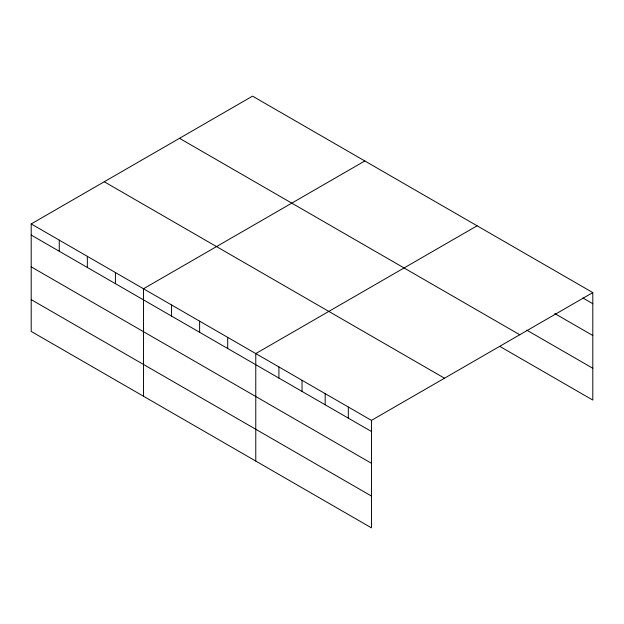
<?xml version="1.0" encoding="UTF-8"?>
<svg xmlns="http://www.w3.org/2000/svg" width="624" height="624" viewBox="0 0 624 624"><rect width="100%" height="100%" fill="white"/><g stroke="black" fill="none" stroke-linecap="round" stroke-linejoin="round"><path stroke-width="0.94" d="M31.2 223.93L371.459 420.373L371.459 527.857L31.2 331.414L31.2 223.93L252.541 96.143L592.8 292.586L592.8 400.07L500.245 346.64M364.822 160.969L143.489 288.756L143.489 396.24M477.11 225.794L255.77 353.582L255.77 461.066M371.459 420.373L592.8 292.586M582.886 297.983L592.8 303.709M554.791 313.568L592.8 335.509M526.695 330.104L592.8 368.269M179.494 138.31L519.761 334.76M104.239 181.756L444.506 378.206M31.2 235.053L371.459 431.504M31.2 266.854L371.459 463.297M31.2 299.614L371.459 496.064M348.325 407.02L348.325 418.142M325.182 393.658L325.182 404.781M302.047 380.305L302.047 391.427M278.912 366.943L278.912 378.066M227.698 337.381L227.698 348.504M199.625 321.173L199.625 332.296M171.561 304.964L171.561 316.087M115.417 272.548L115.417 283.67M87.344 256.339L87.344 267.47M59.272 240.139L59.272 251.261"/></g></svg>
